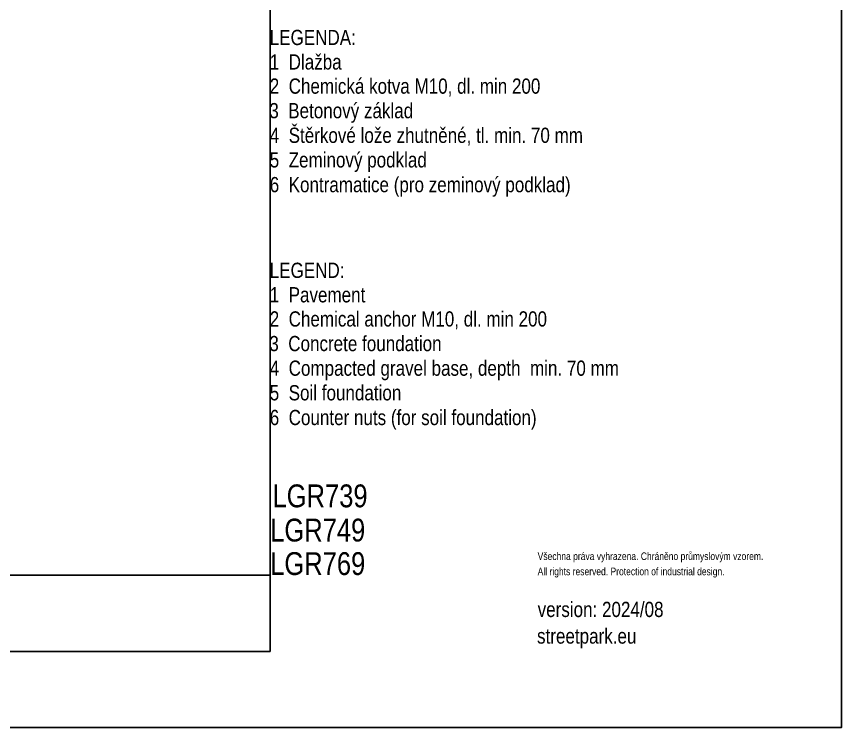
# Model space of a CAD drawing. Header units: millimetres. Extents: x 11004 to 16944, y 3085 to 7285.
# Drawn here: x 14778 to 16944, y 3085 to 4953 of the extents above; entities that cross this region are included whole.
import ezdxf

# ---------------------------------------------------------------- set-up
doc = ezdxf.new("R2010")
doc.units = ezdxf.units.MM
doc.header["$LTSCALE"] = 0.3
doc.layers.add('Nekreslit', color=6, linetype='Continuous', plot=False)
doc.styles.add('SEACAD_Arial', font='arial.ttf', dxfattribs={"width": 0.8})

msp = doc.modelspace()

# ---------------------------------------------------------------- linework, layer by layer
at = {"layer": 'Nekreslit'}
msp.add_line((11404.4, 3485.3), (15444.4, 3485.3), dxfattribs=at)
for points in [[(11004.4, 3085.3), (16944.4, 3085.3), (16944.4, 7285.3), (11004.4, 7285.3)], [(11404.4, 3285.3), (15444.4, 3285.3), (15444.4, 6885.3), (11404.4, 6885.3)]]:
    msp.add_lwpolyline(points, close=True, dxfattribs=at)

# ---------------------------------------------------------------- texts
at = {"style": 'SEACAD_Arial', "width": 0.8}
for s, height, p in [('LEGENDA:', 40, (15443.3, 4878.1)), ('1  Dlažba', 40, (15443.3, 4813.8)), ('2  Chemická kotva M10, dl. min 200', 40, (15443.3, 4750.3)), ('3  Betonový základ', 40, (15442.2, 4685.8)), ('4  Štěrkové lože zhutněné, tl. min. 70 mm', 40, (15443.3, 4621.1)), ('5  Zeminový podklad', 40, (15443.3, 4556.5)), ('6  Kontramatice (pro zeminový podklad)', 40, (15443.3, 4491.5)), ('LEGEND:', 40, (15443.3, 4266.4)), ('1  Pavement', 40, (15443.3, 4202.1)), ('2  Chemical anchor M10, dl. min 200', 40, (15443.3, 4138.6)), ('3  Concrete foundation', 40, (15442.2, 4074)), ('4  Compacted gravel base, depth  min. 70 mm', 40, (15443.3, 4009.3)), ('5  Soil foundation', 40, (15443.3, 3944.7)), ('6  Counter nuts (for soil foundation)', 40, (15443.3, 3879.7)), ('LGR749  ', 60, (15444.4, 3573.9)), ('LGR769  ', 60, (15444.4, 3485.9)), ('Všechna práva vyhrazena. Chráněno průmyslovým vzorem.', 20, (16146.7, 3525.3)), ('All rights reserved. Protection of industrial design.', 20, (16146.7, 3485.3)), ('version: 2024/08', 40, (16146.7, 3375.5)), ('streetpark.eu', 40, (16145.1, 3305.6))]:
    msp.add_text(s, height=height, dxfattribs=at).set_placement(p)
at = {"insert": (15450.5, 3723.8), "char_height": 60, "width": 253.994, "attachment_point": 1, "style": 'SEACAD_Arial'}
msp.add_mtext('LGR739  ', dxfattribs=at)

doc.saveas('drawing.dxf')
